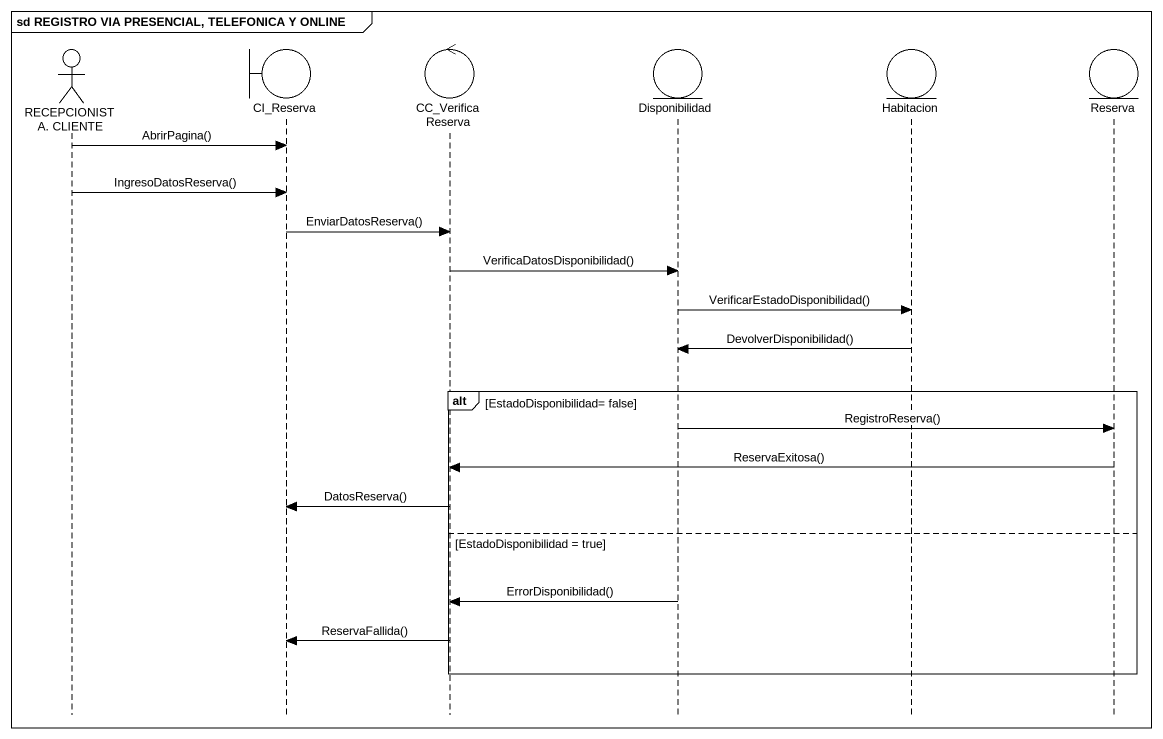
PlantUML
@startuml
mainframe sd REGISTRO VIA PRESENCIAL, TELEFONICA Y ONLINE
hide footbox
actor "RECEPCIONISTA. CLIENTE" as RECEPCIONISTA_CLIENTE
boundary CI_Reserva
control CC_VerificaReserva
entity Disponibilidad
entity Habitacion
entity Reserva

RECEPCIONISTA_CLIENTE -> CI_Reserva : AbrirPagina()
RECEPCIONISTA_CLIENTE -> CI_Reserva : IngresoDatosReserva()
CI_Reserva -> CC_VerificaReserva : EnviarDatosReserva()
CC_VerificaReserva -> Disponibilidad : VerificaDatosDisponibilidad()
Disponibilidad -> Habitacion : VerificarEstadoDisponibilidad()
Habitacion -> Disponibilidad : DevolverDisponibilidad()
alt EstadoDisponibilidad= false
  Disponibilidad -> Reserva : RegistroReserva()
  Reserva -> CC_VerificaReserva : ReservaExitosa()
  CC_VerificaReserva -> CI_Reserva : DatosReserva()
else EstadoDisponibilidad = true
  Disponibilidad -> CC_VerificaReserva : ErrorDisponibilidad()
  CC_VerificaReserva -> CI_Reserva : ReservaFallida()
end
@enduml
